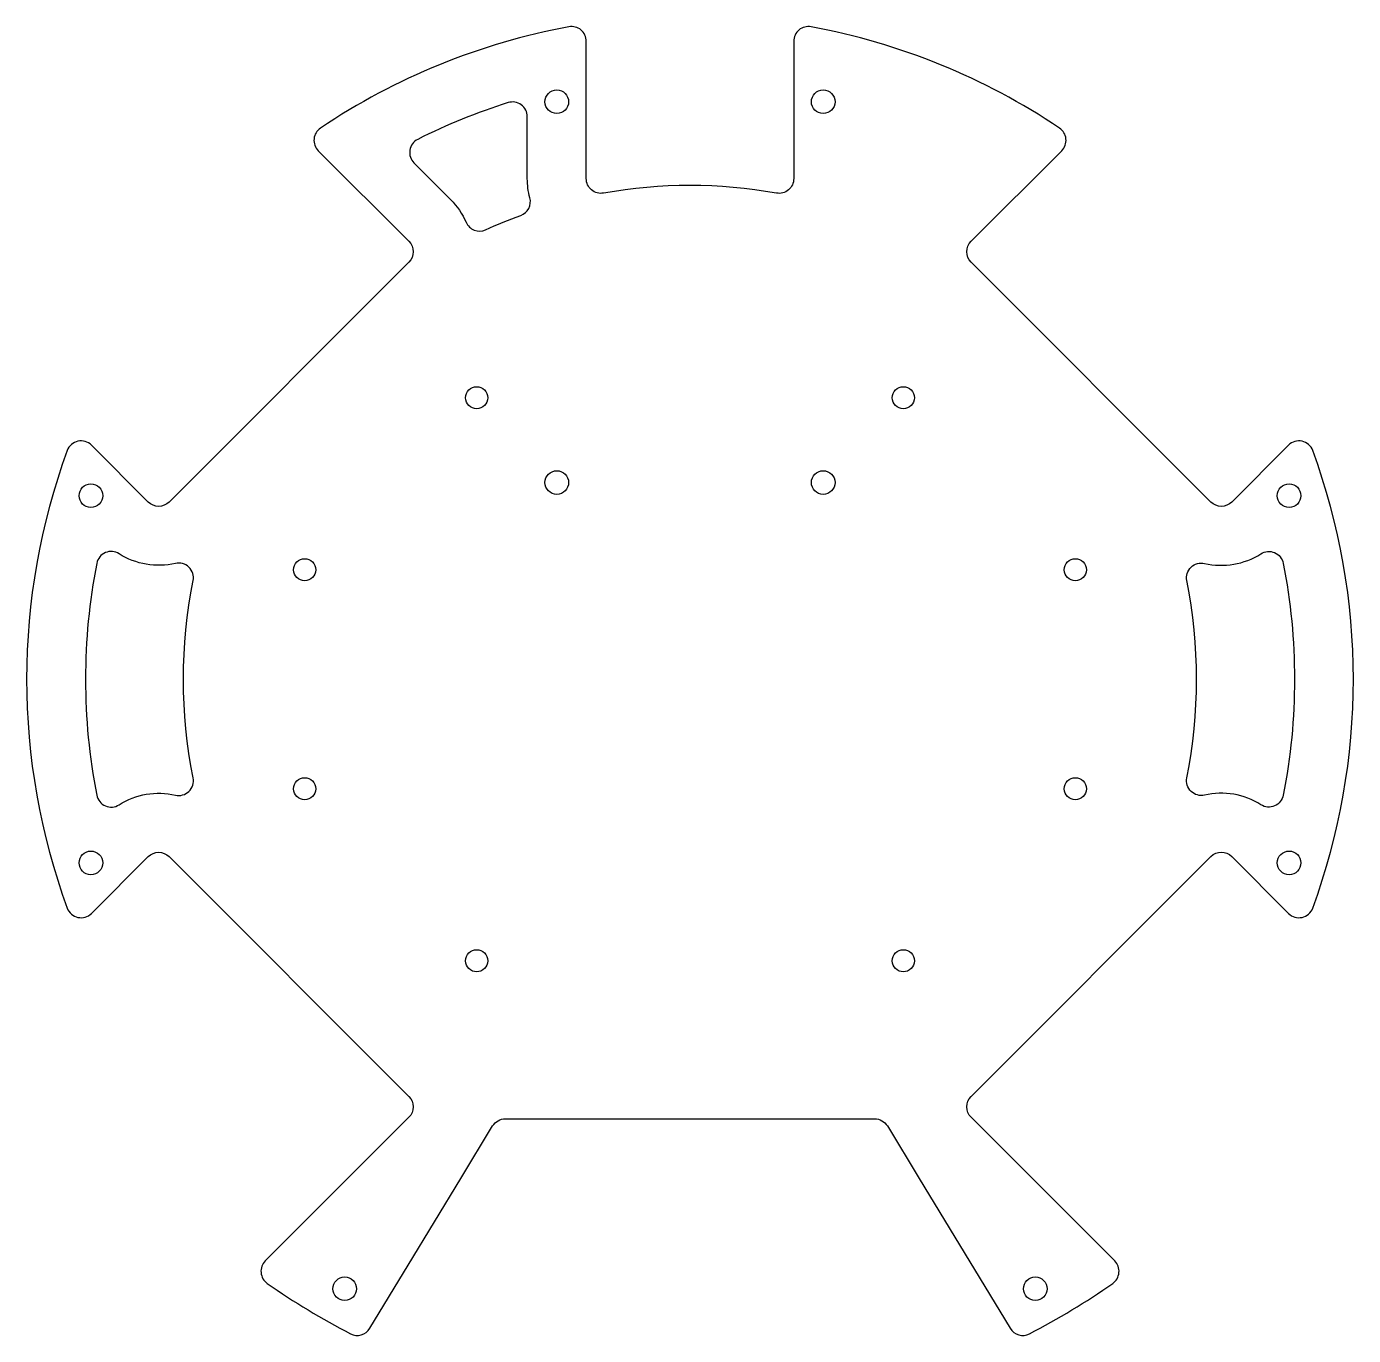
# Model space of a CAD drawing. Header units: millimetres. Extents: x -90 to 90, y -89 to 89.
import ezdxf

# ---------------------------------------------------------------- set-up
doc = ezdxf.new("R2010")
doc.units = ezdxf.units.MM
doc.layers.get('0').update_dxf_attribs({"linetype": 'CONTINUOUS'})

msp = doc.modelspace()

# ---------------------------------------------------------------- linework, layer by layer
for points in [[(-81.19, -31.75), (-73.49, -24.04, -0.414214), (-70.66, -24.04), (-38.13, -56.57, -0.414214), (-38.13, -59.4), (-57.61, -78.87, 0.466366), (-57.34, -81.93, 0.033018), (-46.06, -88.76, 0.394818), (-43.43, -88.02), (-38.23, -79.45), (-31.1, -67.7), (-26.77, -60.57, -0.262136), (-25.06, -59.61), (0, -59.61), (25.06, -59.61, -0.262136), (26.77, -60.57), (31.1, -67.7), (43.43, -88.02, 0.394818), (46.06, -88.76, 0.033018), (57.34, -81.93, 0.466365), (57.61, -78.87), (38.13, -59.4, -0.414215), (38.13, -56.57), (70.66, -24.04, -0.414207), (73.49, -24.04), (81.19, -31.75, 0.5477), (84.48, -31.02, 0.17779), (84.48, 31.02, 0.547696), (81.19, 31.75), (73.49, 24.04, -0.414214), (70.66, 24.04), (38.13, 56.57, -0.414214), (38.13, 59.4), (50.42, 71.68, 0.472497), (50.12, 74.76, 0.102092), (16.43, 88.49, 0.469076), (14.07, 86.52), (14.07, 78.32), (14.07, 67.9, -0.466723), (11.72, 65.93, 0.088176), (-11.72, 65.93, -0.466723), (-14.07, 67.9), (-14.07, 78.32), (-14.07, 86.52, 0.469076), (-16.43, 88.49, 0.102092), (-50.12, 74.76, 0.472498), (-50.42, 71.68), (-38.13, 59.4, -0.414214), (-38.13, 56.57), (-70.66, 24.04, -0.414213), (-73.49, 24.04), (-81.19, 31.75, 0.547696), (-84.48, 31.02, 0.17779), (-84.48, -31.02, 0.547696)], [(-32.47, 65.05, -0.09385), (-30.38, 61.98, 0.418811), (-27.72, 60.96, -0.019163), (-22.97, 62.9, 0.388923), (-21.72, 65.3, -0.065848), (-22.07, 67.9), (-22.07, 76.29, 0.506827), (-24.67, 78.2, 0.040402), (-36.92, 73.22, 0.51083), (-37.44, 70.02)], [(-80.48, -15.72, 0.528539), (-77.44, -17.02, -0.201436), (-69.81, -15.71, 0.544652), (-67.4, -13.38, -0.098278), (-67.4, 13.38, 0.544651), (-69.81, 15.71, -0.201436), (-77.44, 17.02, 0.52854), (-80.48, 15.72, 0.096721)], [(80.48, 15.72, -0.096721), (80.48, -15.72, -0.528539), (77.44, -17.02, 0.201436), (69.81, -15.71, -0.544652), (67.4, -13.38, 0.098278), (67.4, 13.38, -0.544651), (69.81, 15.71, 0.201436), (77.44, 17.02, -0.52854)]]:
    msp.add_lwpolyline(points, format="xyb", close=True)
for centre, radius in [((-18.07, 78.32), 1.6), ((18.07, 78.32), 1.6), ((-28.94, 38.18), 1.5), ((28.94, 38.18), 1.5), ((-18.07, 26.68), 1.6), ((-18.07, 26.68), 1.6), ((18.07, 26.68), 1.6), ((18.07, 26.68), 1.6), ((-81.27, 24.9), 1.6), ((81.27, 24.9), 1.6), ((-52.27, 14.85), 1.5), ((52.27, 14.85), 1.5), ((-52.27, -14.85), 1.5), ((52.27, -14.85), 1.5), ((-81.27, -24.9), 1.6), ((81.27, -24.9), 1.6), ((-28.94, -38.18), 1.5), ((28.94, -38.18), 1.5), ((-46.84, -82.65), 1.6), ((46.84, -82.65), 1.6)]:
    msp.add_circle(centre, radius)
msp.add_arc((18.07, 78.32), 4, 179.7907, 180.2093)

doc.saveas('drawing.dxf')
